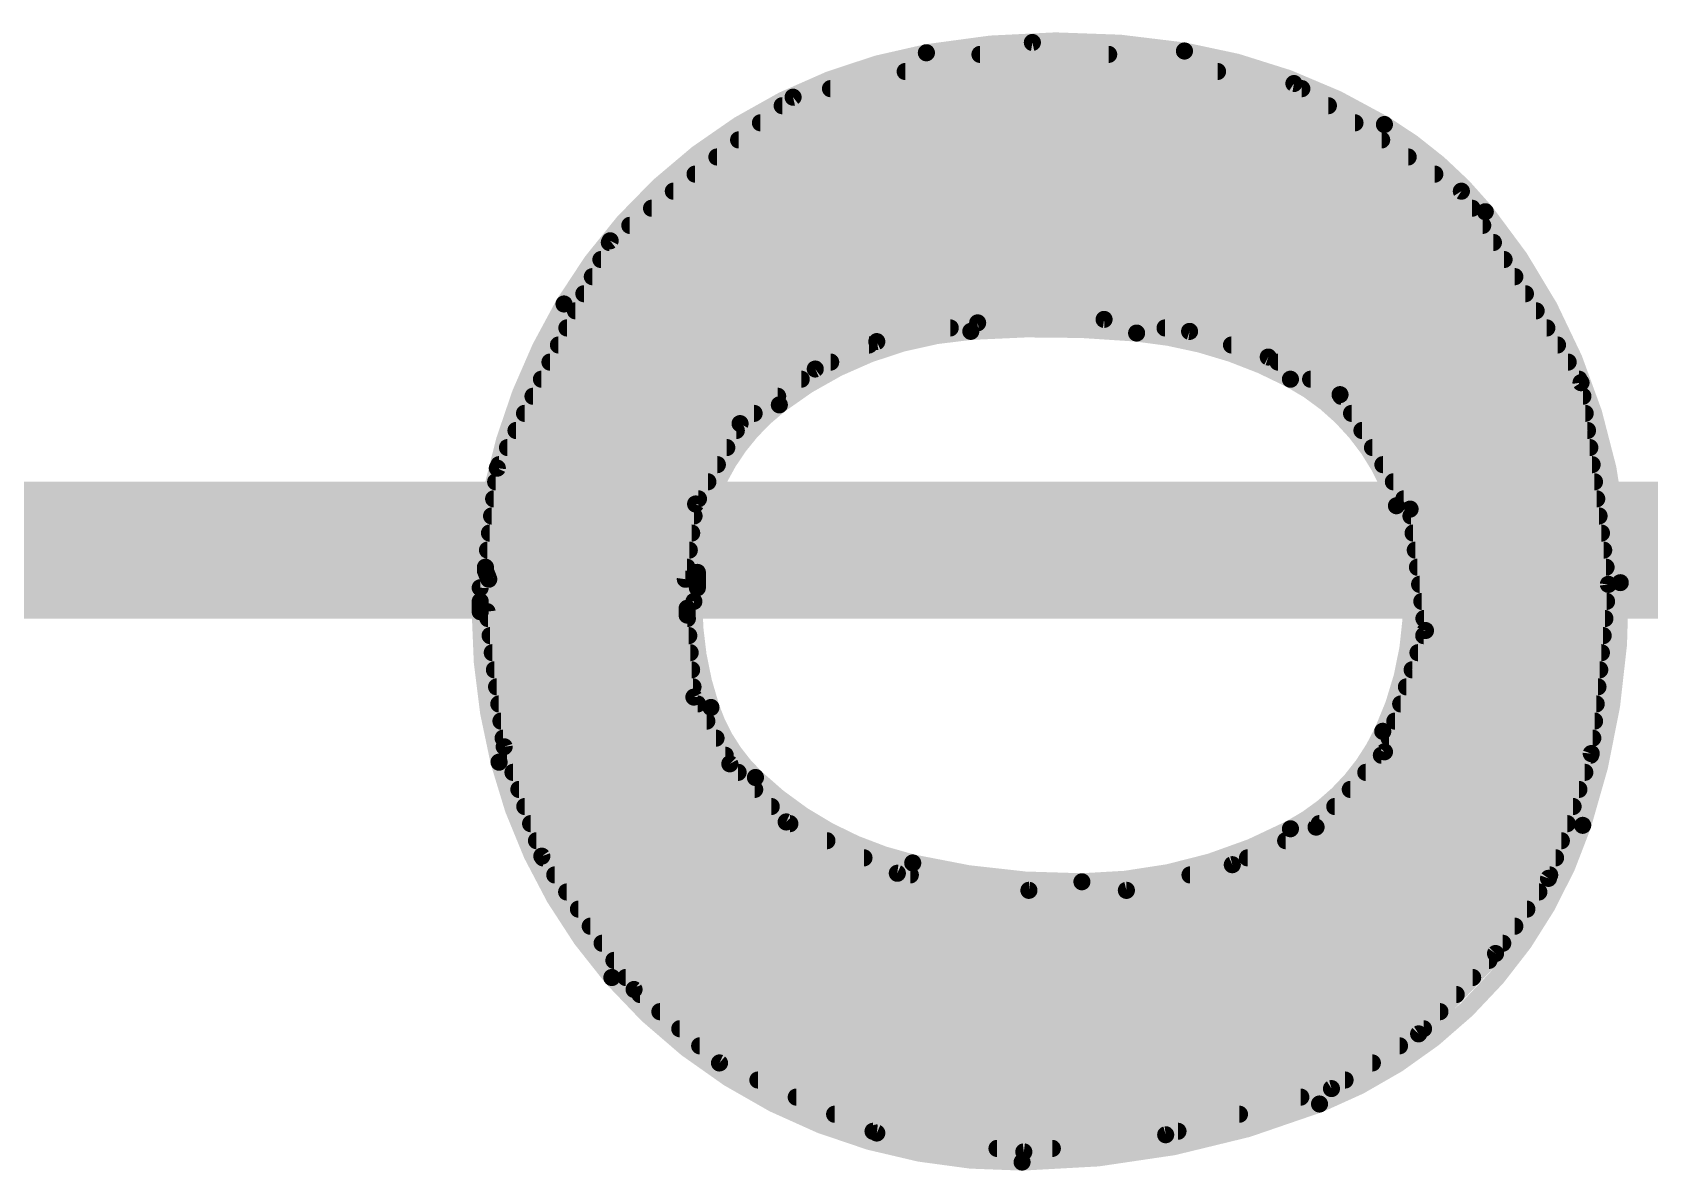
# Model space of a CAD drawing. Extents: x -20 to 87, y -17 to 53.
# Drawn here: x 6.627 to 9.03, y 5.428 to 7.119 of the extents above; entities that cross this region are included whole.
import ezdxf

# ---------------------------------------------------------------- set-up
doc = ezdxf.new("R2010")
doc.units = 0
doc.layers.add('21', color=41, linetype='CONTINUOUS')
doc.layers.add('22', color=40, linetype='CONTINUOUS')

msp = doc.modelspace()

# ---------------------------------------------------------------- linework, layer by layer
at = {"layer": '21', "const_width": 0.2032}
msp.add_lwpolyline([(6.08, 6.35), (9.16, 6.35)], dxfattribs=at)
at = {"layer": '22', "const_width": 0.0254}
for points in [[(8.1128, 7.1044), (7.7572, 7.0231)], [(8.5014, 7.0434), (8.1128, 7.1044)], [(8.0349, 7.0866), (8.2262, 7.0866)], [(7.9238, 7.0612), (8.388, 7.0612)], [(7.8128, 7.0358), (8.5132, 7.0358)], [(8.7503, 6.8834), (8.5014, 7.0434)], [(7.7572, 7.0231), (7.4854, 6.8097)], [(7.741, 7.0104), (8.5527, 7.0104)], [(7.7087, 6.985), (8.5922, 6.985)], [(7.6763, 6.9596), (8.6318, 6.9596)], [(7.644, 6.9342), (8.6713, 6.9342)], [(7.6116, 6.9088), (8.7108, 6.9088)], [(7.5793, 6.8834), (8.7503, 6.8834)], [(8.9281, 6.5989), (8.7503, 6.8834)], [(7.5469, 6.858), (8.7662, 6.858)], [(7.5146, 6.8326), (8.782, 6.8326)], [(7.4854, 6.8097), (7.3177, 6.4719)], [(7.4842, 6.8072), (8.7979, 6.8072)], [(7.4716, 6.7818), (8.8138, 6.7818)], [(7.4589, 6.7564), (8.8297, 6.7564)], [(7.4463, 6.731), (8.8455, 6.731)], [(7.4337, 6.7056), (8.8614, 6.7056)], [(8.0315, 6.6878), (8.2194, 6.6929)], [(8.2194, 6.6929), (8.3464, 6.6751)], [(7.4211, 6.6802), (7.9907, 6.6802)], [(7.8816, 6.6599), (8.0315, 6.6878)], [(8.31, 6.6802), (8.8773, 6.6802)], [(8.3464, 6.6751), (8.4633, 6.637)], [(7.4085, 6.6548), (7.8701, 6.6548)], [(7.7902, 6.6192), (7.8816, 6.6599)], [(8.4087, 6.6548), (8.8932, 6.6548)], [(7.3959, 6.6294), (7.8131, 6.6294)], [(8.4633, 6.637), (8.57, 6.5811)], [(8.4778, 6.6294), (8.909, 6.6294)], [(7.3833, 6.604), (7.7693, 6.604)], [(7.6784, 6.538), (7.7902, 6.6192)], [(8.5263, 6.604), (8.9249, 6.604)], [(8.9687, 6.2992), (8.9281, 6.5989)], [(7.3707, 6.5786), (7.7343, 6.5786)], [(8.57, 6.5811), (8.6741, 6.411)], [(8.5715, 6.5786), (8.9309, 6.5786)], [(7.3581, 6.5532), (7.6993, 6.5532)], [(8.5871, 6.5532), (8.9343, 6.5532)], [(7.3455, 6.5278), (7.6728, 6.5278)], [(7.6124, 6.4186), (7.6784, 6.538)], [(8.6026, 6.5278), (8.9377, 6.5278)], [(7.3328, 6.5024), (7.6587, 6.5024)], [(8.6182, 6.5024), (8.9412, 6.5024)], [(7.3202, 6.477), (7.6447, 6.477)], [(8.6337, 6.477), (8.9446, 6.477)], [(7.3177, 6.4719), (7.3, 6.3246)], [(7.3153, 6.4516), (7.6306, 6.4516)], [(8.6493, 6.4516), (8.9481, 6.4516)], [(7.3122, 6.4262), (7.6166, 6.4262)], [(7.5971, 6.3068), (7.6124, 6.4186)], [(8.6648, 6.4262), (8.9515, 6.4262)], [(8.6741, 6.411), (8.697, 6.2306)], [(7.3092, 6.4008), (7.61, 6.4008)], [(8.6754, 6.4008), (8.9549, 6.4008)], [(7.3061, 6.3754), (7.6065, 6.3754)], [(8.6786, 6.3754), (8.9584, 6.3754)], [(7.3031, 6.35), (7.603, 6.35)], [(8.6818, 6.35), (8.9618, 6.35)], [(7.3, 6.3246), (7.3, 6.3195)], [(7.3, 6.3246), (7.5995, 6.3246)], [(7.3, 6.3195), (7.305, 6.3068)], [(7.6149, 6.2941), (7.6149, 6.317)], [(8.6851, 6.3246), (8.9653, 6.3246)], [(7.2923, 6.2941), (7.6149, 6.2941)], [(7.305, 6.3068), (7.5971, 6.3068)], [(8.6883, 6.2992), (8.9687, 6.2992)], [(8.9433, 6.0477), (8.9687, 6.2992)], [(7.6098, 6.2738), (7.2923, 6.2738)], [(7.2923, 6.2738), (7.2923, 6.2586)], [(7.5997, 6.2636), (7.3025, 6.2586)], [(7.5997, 6.2535), (7.5997, 6.2636)], [(8.6915, 6.2738), (8.9661, 6.2738)], [(7.3025, 6.2586), (7.3279, 6.0579)], [(7.3038, 6.2484), (7.6001, 6.2484)], [(7.6098, 6.1316), (7.5997, 6.2535)], [(8.6947, 6.2484), (8.9636, 6.2484)], [(7.307, 6.223), (7.6022, 6.223)], [(8.697, 6.2306), (8.636, 6.0503)], [(8.6944, 6.223), (8.961, 6.223)], [(7.3102, 6.1976), (7.6043, 6.1976)], [(8.6858, 6.1976), (8.9584, 6.1976)], [(7.3134, 6.1722), (7.6064, 6.1722)], [(8.6772, 6.1722), (8.9559, 6.1722)], [(7.3166, 6.1468), (7.6085, 6.1468)], [(8.6687, 6.1468), (8.9533, 6.1468)], [(7.3199, 6.1214), (7.6153, 6.1214)], [(7.6632, 6.0325), (7.6098, 6.1316)], [(8.6601, 6.1214), (8.9507, 6.1214)], [(7.3231, 6.096), (7.629, 6.096)], [(8.6515, 6.096), (8.9482, 6.096)], [(7.3263, 6.0706), (7.6427, 6.0706)], [(8.6429, 6.0706), (8.9456, 6.0706)], [(7.3279, 6.0579), (7.3838, 5.8953)], [(7.3323, 6.0452), (7.6564, 6.0452)], [(8.636, 6.0503), (8.5344, 5.9385)], [(8.6314, 6.0452), (8.9424, 6.0452)], [(8.8798, 5.8623), (8.9433, 6.0477)], [(7.341, 6.0198), (7.6755, 6.0198)], [(7.747, 5.9461), (7.6632, 6.0325)], [(8.6083, 6.0198), (8.9337, 6.0198)], [(7.3497, 5.9944), (7.7002, 5.9944)], [(8.5852, 5.9944), (8.925, 5.9944)], [(7.3585, 5.969), (7.7248, 5.969)], [(8.5621, 5.969), (8.9163, 5.969)], [(7.3672, 5.9436), (7.7524, 5.9436)], [(7.9121, 5.8699), (7.747, 5.9461)], [(8.5344, 5.9385), (8.4099, 5.8826)], [(8.539, 5.9436), (8.9076, 5.9436)], [(7.3759, 5.9182), (7.8075, 5.9182)], [(8.4892, 5.9182), (8.8989, 5.9182)], [(7.3838, 5.8953), (7.5209, 5.6972)], [(7.3855, 5.8928), (7.8625, 5.8928)], [(8.4099, 5.8826), (8.2525, 5.8445)], [(8.4326, 5.8928), (8.8902, 5.8928)], [(7.4031, 5.8674), (7.9314, 5.8674)], [(8.1077, 5.8445), (7.9121, 5.8699)], [(8.3471, 5.8674), (8.8815, 5.8674)], [(8.8011, 5.7506), (8.8798, 5.8623)], [(7.4207, 5.842), (8.8655, 5.842)], [(8.2525, 5.8445), (8.1077, 5.8445)], [(7.4383, 5.8166), (8.8476, 5.8166)], [(7.4558, 5.7912), (8.8297, 5.7912)], [(7.4734, 5.7658), (8.8118, 5.7658)], [(7.491, 5.7404), (8.7913, 5.7404)], [(8.6868, 5.6312), (8.8011, 5.7506)], [(7.5086, 5.715), (8.767, 5.715)], [(7.5209, 5.6972), (7.6479, 5.588)], [(7.5297, 5.6896), (8.7427, 5.6896)], [(7.5593, 5.6642), (8.7184, 5.6642)], [(7.5888, 5.6388), (8.6941, 5.6388)], [(7.6184, 5.6134), (8.6584, 5.6134)], [(8.5573, 5.5499), (8.6868, 5.6312)], [(7.6479, 5.588), (7.8816, 5.4839)], [(7.6479, 5.588), (8.618, 5.588)], [(7.7049, 5.5626), (8.5775, 5.5626)], [(8.3109, 5.4813), (8.5573, 5.5499)], [(7.7619, 5.5372), (8.5117, 5.5372)], [(7.819, 5.5118), (8.4205, 5.5118)], [(7.876, 5.4864), (8.3292, 5.4864)], [(7.8816, 5.4839), (8.1001, 5.4559)], [(8.1001, 5.4559), (8.3109, 5.4813)], [(8.0603, 5.461), (8.1424, 5.461)]]:
    msp.add_lwpolyline(points, dxfattribs=at)
at = {"layer": '22'}
for points, const_width in [([(8.3388, 7.0917, 0.0851), (7.9553, 7.0891)], 0.0254), ([(8.1138, 7.1107, 1), (8.1118, 7.0981)], 0.0127), ([(8.1142, 7.0982, 1), (8.1114, 7.1106)], 0.0127), ([(7.9553, 7.0891, 0.2183), (7.4168, 6.7158)], 0.0254), ([(7.9542, 7.0954, 1), (7.9564, 7.0828)], 0.0127), ([(7.9564, 7.0828, 1), (7.9542, 7.0954)], 0.0127), ([(8.0349, 7.093, 1), (8.0349, 7.0803)], 0.0127), ([(8.2262, 7.0803, 1), (8.2262, 7.093)], 0.0127), ([(8.636, 6.9825, 0.0949), (8.3388, 7.0917)], 0.0254), ([(8.3398, 7.098, 1), (8.3378, 7.0854)], 0.0127), ([(8.3378, 7.0854, 1), (8.3398, 7.098)], 0.0127), ([(7.9238, 7.0676, 1), (7.9238, 7.0549)], 0.0127), ([(8.388, 7.0549, 1), (8.388, 7.0676)], 0.0127), ([(7.8128, 7.0422, 1), (7.8128, 7.0294)], 0.0127), ([(8.5048, 7.0487, 1), (8.498, 7.0381)], 0.0127), ([(8.5004, 7.0371, 1), (8.5024, 7.0497)], 0.0127), ([(8.5132, 7.0294, 1), (8.5132, 7.0422)], 0.0127), ([(7.741, 7.0168, 1), (7.741, 7.0041)], 0.0127), ([(7.7558, 7.0293, 1), (7.7586, 7.0169)], 0.0127), ([(7.7611, 7.0181, 1), (7.7533, 7.0281)], 0.0127), ([(8.5527, 7.0041, 1), (8.5527, 7.0168)], 0.0127), ([(7.7087, 6.9914, 1), (7.7087, 6.9787)], 0.0127), ([(8.5922, 6.9787, 1), (8.5922, 6.9914)], 0.0127), ([(8.7859, 6.8529, 0.0859), (8.636, 6.9825)], 0.0254), ([(8.6393, 6.9879, 1), (8.6327, 6.9771)], 0.0127), ([(8.6327, 6.9771, 1), (8.6393, 6.9879)], 0.0127), ([(7.6763, 6.966, 1), (7.6763, 6.9532)], 0.0127), ([(8.6318, 6.9532, 1), (8.6318, 6.966)], 0.0127), ([(7.644, 6.9406, 1), (7.644, 6.9279)], 0.0127), ([(8.6713, 6.9279, 1), (8.6713, 6.9406)], 0.0127), ([(7.6116, 6.9152, 1), (7.6116, 6.9024)], 0.0127), ([(8.7108, 6.9024, 1), (8.7108, 6.9152)], 0.0127), ([(7.5793, 6.8898, 1), (7.5793, 6.877)], 0.0127), ([(8.7557, 6.8868, 1), (8.7449, 6.88)], 0.0127), ([(8.7469, 6.8781, 1), (8.7537, 6.8887)], 0.0127), ([(8.7503, 6.877, 1), (8.7503, 6.8898)], 0.0127), ([(7.5469, 6.8644, 1), (7.5469, 6.8517)], 0.0127), ([(8.7662, 6.8517, 1), (8.7662, 6.8644)], 0.0127), ([(8.9865, 6.3017, 0.1703), (8.7859, 6.8529)], 0.0254), ([(8.7908, 6.8569, 1), (8.781, 6.8489)], 0.0127), ([(8.781, 6.8489, 1), (8.7908, 6.8569)], 0.0127), ([(7.5146, 6.839, 1), (7.5146, 6.8262)], 0.0127), ([(8.782, 6.8262, 1), (8.782, 6.839)], 0.0127), ([(7.4842, 6.8136, 1), (7.4842, 6.8008)], 0.0127), ([(7.4815, 6.8147, 1), (7.4893, 6.8047)], 0.0127), ([(7.4911, 6.8069, 1), (7.4797, 6.8125)], 0.0127), ([(8.7979, 6.8008, 1), (8.7979, 6.8136)], 0.0127), ([(7.4716, 6.7882, 1), (7.4716, 6.7755)], 0.0127), ([(8.8138, 6.7755, 1), (8.8138, 6.7882)], 0.0127), ([(7.4589, 6.7628, 1), (7.4589, 6.75)], 0.0127), ([(8.8297, 6.75, 1), (8.8297, 6.7628)], 0.0127), ([(7.4463, 6.7374, 1), (7.4463, 6.7247)], 0.0127), ([(8.8455, 6.7247, 1), (8.8455, 6.7374)], 0.0127), ([(7.4168, 6.7158, 0.1246), (7.2923, 6.2941)], 0.0254), ([(7.4113, 6.719, 1), (7.4223, 6.7126)], 0.0127), ([(7.4223, 6.7126, 1), (7.4113, 6.719)], 0.0127), ([(7.4337, 6.712, 1), (7.4337, 6.6993)], 0.0127), ([(8.2203, 6.6992, 1), (8.2185, 6.6866)], 0.0127), ([(8.2196, 6.6866, 1), (8.2192, 6.6992)], 0.0127), ([(8.8614, 6.6993, 1), (8.8614, 6.712)], 0.0127), ([(7.4211, 6.6866, 1), (7.4211, 6.6738)], 0.0127), ([(8.0213, 6.6751, 0.1478), (7.7368, 6.5659)], 0.0254), ([(7.9907, 6.6738, 1), (7.9907, 6.6866)], 0.0127), ([(8.2677, 6.6726, 0.0416), (8.0213, 6.6751)], 0.0254), ([(8.0208, 6.6814, 1), (8.0218, 6.6688)], 0.0127), ([(8.0218, 6.6688, 1), (8.0208, 6.6814)], 0.0127), ([(8.0313, 6.6941, 1), (8.0317, 6.6815)], 0.0127), ([(8.0327, 6.6816, 1), (8.0303, 6.694)], 0.0127), ([(8.4963, 6.604, 0.0995), (8.2677, 6.6726)], 0.0254), ([(8.2683, 6.6789, 1), (8.2671, 6.6663)], 0.0127), ([(8.2671, 6.6663, 1), (8.2683, 6.6789)], 0.0127), ([(8.31, 6.6866, 1), (8.31, 6.6738)], 0.0127), ([(8.3484, 6.6811, 1), (8.3444, 6.6691)], 0.0127), ([(8.3455, 6.6688, 1), (8.3473, 6.6814)], 0.0127), ([(8.8773, 6.6738, 1), (8.8773, 6.6866)], 0.0127), ([(7.4085, 6.6612, 1), (7.4085, 6.6485)], 0.0127), ([(7.8701, 6.6485, 1), (7.8701, 6.6612)], 0.0127), ([(7.8804, 6.6661, 1), (7.8828, 6.6537)], 0.0127), ([(7.8842, 6.6541, 1), (7.879, 6.6657)], 0.0127), ([(8.4087, 6.6612, 1), (8.4087, 6.6485)], 0.0127), ([(8.8932, 6.6485, 1), (8.8932, 6.6612)], 0.0127), ([(7.3959, 6.6358, 1), (7.3959, 6.6231)], 0.0127), ([(7.8131, 6.6231, 1), (7.8131, 6.6358)], 0.0127), ([(8.4662, 6.6426, 1), (8.4604, 6.6314)], 0.0127), ([(8.4613, 6.631, 1), (8.4653, 6.643)], 0.0127), ([(8.4778, 6.6358, 1), (8.4778, 6.6231)], 0.0127), ([(8.909, 6.6231, 1), (8.909, 6.6358)], 0.0127), ([(7.3833, 6.6104, 1), (7.3833, 6.5976)], 0.0127), ([(7.7693, 6.5976, 1), (7.7693, 6.6104)], 0.0127), ([(7.7876, 6.625, 1), (7.7928, 6.6134)], 0.0127), ([(7.7939, 6.6141, 1), (7.7865, 6.6243)], 0.0127), ([(8.6538, 6.416, 0.1942), (8.4963, 6.604)], 0.0254), ([(8.4993, 6.6096, 1), (8.4933, 6.5984)], 0.0127), ([(8.4933, 6.5984, 1), (8.4993, 6.6096)], 0.0127), ([(8.5263, 6.6104, 1), (8.5263, 6.5976)], 0.0127), ([(8.9344, 6.5998, 1), (8.9218, 6.598)], 0.0127), ([(8.9249, 6.5976, 1), (8.9249, 6.6104)], 0.0127), ([(7.3707, 6.585, 1), (7.3707, 6.5723)], 0.0127), ([(7.7343, 6.5723, 1), (7.7343, 6.585)], 0.0127), ([(8.5754, 6.5844, 1), (8.5646, 6.5778)], 0.0127), ([(8.5715, 6.585, 1), (8.5715, 6.5723)], 0.0127), ([(8.5671, 6.5755, 1), (8.5729, 6.5867)], 0.0127), ([(8.9227, 6.5955, 1), (8.9335, 6.6023)], 0.0127), ([(8.9309, 6.5723, 1), (8.9309, 6.585)], 0.0127), ([(7.3581, 6.5596, 1), (7.3581, 6.5469)], 0.0127), ([(7.7368, 6.5659, 0.2316), (7.6149, 6.317)], 0.0254), ([(7.6993, 6.5469, 1), (7.6993, 6.5596)], 0.0127), ([(7.7329, 6.5709, 1), (7.7407, 6.5609)], 0.0127), ([(7.7407, 6.5609, 1), (7.7329, 6.5709)], 0.0127), ([(8.5871, 6.5596, 1), (8.5871, 6.5469)], 0.0127), ([(8.9343, 6.5469, 1), (8.9343, 6.5596)], 0.0127), ([(7.3455, 6.5342, 1), (7.3455, 6.5214)], 0.0127), ([(7.6747, 6.5431, 1), (7.6821, 6.5329)], 0.0127), ([(7.684, 6.5349, 1), (7.6728, 6.5411)], 0.0127), ([(7.6728, 6.5214, 1), (7.6728, 6.5342)], 0.0127), ([(8.6026, 6.5342, 1), (8.6026, 6.5214)], 0.0127), ([(8.9377, 6.5214, 1), (8.9377, 6.5342)], 0.0127), ([(7.3328, 6.5088, 1), (7.3328, 6.4961)], 0.0127), ([(7.6587, 6.4961, 1), (7.6587, 6.5088)], 0.0127), ([(8.6182, 6.5088, 1), (8.6182, 6.4961)], 0.0127), ([(8.9412, 6.4961, 1), (8.9412, 6.5088)], 0.0127), ([(7.3202, 6.4834, 1), (7.3202, 6.4707)], 0.0127), ([(7.6447, 6.4707, 1), (7.6447, 6.4834)], 0.0127), ([(8.6337, 6.4834, 1), (8.6337, 6.4707)], 0.0127), ([(8.9446, 6.4707, 1), (8.9446, 6.4834)], 0.0127), ([(7.324, 6.4711, 1), (7.3114, 6.4727)], 0.0127), ([(7.312, 6.4747, 1), (7.3234, 6.4691)], 0.0127), ([(7.3153, 6.458, 1), (7.3153, 6.4452)], 0.0127), ([(7.6306, 6.4452, 1), (7.6306, 6.458)], 0.0127), ([(8.6493, 6.458, 1), (8.6493, 6.4452)], 0.0127), ([(8.9481, 6.4452, 1), (8.9481, 6.458)], 0.0127), ([(7.3122, 6.4326, 1), (7.3122, 6.4199)], 0.0127), ([(7.6068, 6.4217, 1), (7.618, 6.4155)], 0.0127), ([(7.6187, 6.4177, 1), (7.6061, 6.4195)], 0.0127), ([(7.6166, 6.4199, 1), (7.6166, 6.4326)], 0.0127), ([(8.6335, 6.0808, 0.1897), (8.6538, 6.416)], 0.0254), ([(8.6598, 6.418, 1), (8.6478, 6.414)], 0.0127), ([(8.6478, 6.414, 1), (8.6598, 6.418)], 0.0127), ([(8.6648, 6.4326, 1), (8.6648, 6.4199)], 0.0127), ([(8.6804, 6.4118, 1), (8.6678, 6.4102)], 0.0127), ([(8.6687, 6.4077, 1), (8.6795, 6.4143)], 0.0127), ([(8.9515, 6.4199, 1), (8.9515, 6.4326)], 0.0127), ([(7.3092, 6.4072, 1), (7.3092, 6.3944)], 0.0127), ([(7.61, 6.3944, 1), (7.61, 6.4072)], 0.0127), ([(8.6754, 6.4072, 1), (8.6754, 6.3944)], 0.0127), ([(8.9549, 6.3944, 1), (8.9549, 6.4072)], 0.0127), ([(7.3061, 6.3818, 1), (7.3061, 6.369)], 0.0127), ([(7.6065, 6.369, 1), (7.6065, 6.3818)], 0.0127), ([(8.6786, 6.3818, 1), (8.6786, 6.369)], 0.0127), ([(8.9584, 6.369, 1), (8.9584, 6.3818)], 0.0127), ([(7.3031, 6.3564, 1), (7.3031, 6.3437)], 0.0127), ([(7.603, 6.3437, 1), (7.603, 6.3564)], 0.0127), ([(8.6818, 6.3564, 1), (8.6818, 6.3437)], 0.0127), ([(8.9618, 6.3437, 1), (8.9618, 6.3564)], 0.0127), ([(7.3, 6.331, 1), (7.3, 6.3182)], 0.0127), ([(7.3059, 6.3218, 1), (7.2941, 6.3172)], 0.0127), ([(7.2937, 6.3254, 1), (7.3063, 6.3238)], 0.0127), ([(7.3064, 6.3246, 1), (7.2937, 6.3246)], 0.0127), ([(7.2937, 6.3195, 1), (7.3064, 6.3195)], 0.0127), ([(7.5995, 6.3182, 1), (7.5995, 6.331)], 0.0127), ([(7.6213, 6.317, 1), (7.6086, 6.317)], 0.0127), ([(7.6086, 6.317, 1), (7.6212, 6.317)], 0.0127), ([(8.6851, 6.331, 1), (8.6851, 6.3182)], 0.0127), ([(8.9653, 6.3182, 1), (8.9653, 6.331)], 0.0127), ([(7.2923, 6.3005, 1), (7.2923, 6.2877)], 0.0127), ([(7.286, 6.2943, 1), (7.2986, 6.2939)], 0.0127), ([(7.305, 6.3132, 1), (7.305, 6.3004)], 0.0127), ([(7.2991, 6.3045, 1), (7.3109, 6.3091)], 0.0127), ([(7.5908, 6.3077, 1), (7.6034, 6.3059)], 0.0127), ([(7.5971, 6.3004, 1), (7.5971, 6.3132)], 0.0127), ([(7.6086, 6.2941, 1), (7.6213, 6.2941)], 0.0127), ([(7.6149, 6.2877, 1), (7.6149, 6.3005)], 0.0127), ([(8.6883, 6.3056, 1), (8.6883, 6.2928)], 0.0127), ([(8.9306, 5.9411, 0.083), (8.9865, 6.3017)], 0.0254), ([(8.975, 6.2986, 1), (8.9624, 6.2998)], 0.0127), ([(8.9624, 6.2983, 1), (8.975, 6.3001)], 0.0127), ([(8.9687, 6.2928, 1), (8.9687, 6.3056)], 0.0127), ([(8.9928, 6.3018, 1), (8.9802, 6.3016)], 0.0127), ([(8.9802, 6.3016, 1), (8.9928, 6.3018)], 0.0127), ([(7.2987, 6.2738, 1), (7.2859, 6.2738)], 0.0127), ([(7.2923, 6.2802, 1), (7.2923, 6.2675)], 0.0127), ([(7.6061, 6.2636, 1), (7.5934, 6.2636)], 0.0127), ([(7.5998, 6.2573, 1), (7.5996, 6.2699)], 0.0127), ([(7.6098, 6.2738, 0.0828), (7.6352, 6.1163)], 0.0254), ([(7.6161, 6.2738, 1), (7.6035, 6.2738)], 0.0127), ([(7.6098, 6.2675, 1), (7.6098, 6.2802)], 0.0127), ([(8.6915, 6.2802, 1), (8.6915, 6.2675)], 0.0127), ([(8.9661, 6.2675, 1), (8.9661, 6.2802)], 0.0127), ([(7.2859, 6.2586, 1), (7.2987, 6.2586)], 0.0127), ([(7.2923, 6.2586, 0.0624), (7.3203, 6.035)], 0.0254), ([(7.2986, 6.2586, 1), (7.286, 6.2586)], 0.0127), ([(7.3088, 6.2594, 1), (7.2962, 6.2578)], 0.0127), ([(7.3024, 6.2649, 1), (7.3026, 6.2523)], 0.0127), ([(7.3038, 6.2548, 1), (7.3038, 6.242)], 0.0127), ([(7.606, 6.254, 1), (7.5934, 6.253)], 0.0127), ([(7.5934, 6.2535, 1), (7.6061, 6.2535)], 0.0127), ([(7.6001, 6.242, 1), (7.6001, 6.2548)], 0.0127), ([(8.6947, 6.2548, 1), (8.6947, 6.242)], 0.0127), ([(8.9636, 6.242, 1), (8.9636, 6.2548)], 0.0127), ([(7.307, 6.2294, 1), (7.307, 6.2166)], 0.0127), ([(7.6022, 6.2166, 1), (7.6022, 6.2294)], 0.0127), ([(8.6944, 6.2294, 1), (8.6944, 6.2166)], 0.0127), ([(8.6907, 6.2298, 1), (8.7033, 6.2314)], 0.0127), ([(8.703, 6.2286, 1), (8.691, 6.2326)], 0.0127), ([(8.961, 6.2166, 1), (8.961, 6.2294)], 0.0127), ([(7.3102, 6.204, 1), (7.3102, 6.1913)], 0.0127), ([(7.6043, 6.1913, 1), (7.6043, 6.204)], 0.0127), ([(8.6858, 6.204, 1), (8.6858, 6.1913)], 0.0127), ([(8.9584, 6.1913, 1), (8.9584, 6.204)], 0.0127), ([(7.3134, 6.1786, 1), (7.3134, 6.1658)], 0.0127), ([(7.6064, 6.1658, 1), (7.6064, 6.1786)], 0.0127), ([(8.6772, 6.1786, 1), (8.6772, 6.1658)], 0.0127), ([(8.9559, 6.1658, 1), (8.9559, 6.1786)], 0.0127), ([(7.3166, 6.1532, 1), (7.3166, 6.1405)], 0.0127), ([(7.6085, 6.1405, 1), (7.6085, 6.1532)], 0.0127), ([(8.6687, 6.1532, 1), (8.6687, 6.1405)], 0.0127), ([(8.9533, 6.1405, 1), (8.9533, 6.1532)], 0.0127), ([(7.3199, 6.1278, 1), (7.3199, 6.1151)], 0.0127), ([(7.6154, 6.1346, 1), (7.6042, 6.1286)], 0.0127), ([(7.6035, 6.1311, 1), (7.6161, 6.1321)], 0.0127), ([(7.6153, 6.1151, 1), (7.6153, 6.1278)], 0.0127), ([(7.6352, 6.1163, 0.1209), (7.7013, 6.0122)], 0.0254), ([(7.6412, 6.1183, 1), (7.6292, 6.1143)], 0.0127), ([(8.6601, 6.1278, 1), (8.6601, 6.1151)], 0.0127), ([(8.9507, 6.1151, 1), (8.9507, 6.1278)], 0.0127), ([(7.3231, 6.1024, 1), (7.3231, 6.0896)], 0.0127), ([(7.629, 6.0896, 1), (7.629, 6.1024)], 0.0127), ([(7.6292, 6.1143, 1), (7.6412, 6.1183)], 0.0127), ([(8.6515, 6.1024, 1), (8.6515, 6.0896)], 0.0127), ([(8.9482, 6.0896, 1), (8.9482, 6.1024)], 0.0127), ([(7.3263, 6.077, 1), (7.3263, 6.0643)], 0.0127), ([(7.6427, 6.0643, 1), (7.6427, 6.077)], 0.0127), ([(8.4963, 5.936, 0.1633), (8.6335, 6.0808)], 0.0254), ([(8.6277, 6.0835, 1), (8.6393, 6.0781)], 0.0127), ([(8.6393, 6.0781, 1), (8.6277, 6.0835)], 0.0127), ([(8.6429, 6.077, 1), (8.6429, 6.0643)], 0.0127), ([(8.9456, 6.0643, 1), (8.9456, 6.077)], 0.0127), ([(7.3339, 6.06, 1), (7.3219, 6.0558)], 0.0127), ([(7.3216, 6.0571, 1), (7.3342, 6.0587)], 0.0127), ([(7.3323, 6.0516, 1), (7.3323, 6.0389)], 0.0127), ([(7.6564, 6.0389, 1), (7.6564, 6.0516)], 0.0127), ([(8.6314, 6.0516, 1), (8.6314, 6.0389)], 0.0127), ([(8.63, 6.0523, 1), (8.642, 6.0483)], 0.0127), ([(8.6407, 6.046, 1), (8.6313, 6.0546)], 0.0127), ([(8.9493, 6.0456, 1), (8.9373, 6.0498)], 0.0127), ([(8.9424, 6.0389, 1), (8.9424, 6.0516)], 0.0127), ([(7.3265, 6.0366, 1), (7.3141, 6.0334)], 0.0127), ([(7.3203, 6.035, 0.1172), (7.4879, 5.715)], 0.0254), ([(7.3141, 6.0334, 1), (7.3265, 6.0366)], 0.0127), ([(7.341, 6.0262, 1), (7.341, 6.0134)], 0.0127), ([(7.6678, 6.0369, 1), (7.6586, 6.0281)], 0.0127), ([(7.6576, 6.0295, 1), (7.6688, 6.0355)], 0.0127), ([(7.6755, 6.0134, 1), (7.6755, 6.0262)], 0.0127), ([(8.6083, 6.0262, 1), (8.6083, 6.0134)], 0.0127), ([(8.9337, 6.0134, 1), (8.9337, 6.0262)], 0.0127), ([(8.937, 6.0483, 1), (8.9496, 6.0471)], 0.0127), ([(7.7013, 6.0122, 0.1342), (7.935, 5.8852)], 0.0254), ([(7.7057, 6.0168, 1), (7.6969, 6.0076)], 0.0127), ([(7.6969, 6.0076, 1), (7.7057, 6.0168)], 0.0127), ([(7.3497, 6.0008, 1), (7.3497, 5.9881)], 0.0127), ([(7.7002, 5.9881, 1), (7.7002, 6.0008)], 0.0127), ([(8.5852, 6.0008, 1), (8.5852, 5.9881)], 0.0127), ([(8.925, 5.9881, 1), (8.925, 6.0008)], 0.0127), ([(7.3585, 5.9754, 1), (7.3585, 5.9627)], 0.0127), ([(7.7248, 5.9627, 1), (7.7248, 5.9754)], 0.0127), ([(8.5621, 5.9754, 1), (8.5621, 5.9627)], 0.0127), ([(8.9163, 5.9627, 1), (8.9163, 5.9754)], 0.0127), ([(7.3672, 5.95, 1), (7.3672, 5.9372)], 0.0127), ([(7.7497, 5.9519, 1), (7.7443, 5.9403)], 0.0127), ([(7.7424, 5.9417, 1), (7.7516, 5.9505)], 0.0127), ([(7.7524, 5.9372, 1), (7.7524, 5.95)], 0.0127), ([(8.1864, 5.8572, 0.1204), (8.4963, 5.936)], 0.0254), ([(8.4933, 5.9416, 1), (8.4993, 5.9304)], 0.0127), ([(8.4993, 5.9304, 1), (8.4933, 5.9416)], 0.0127), ([(8.5297, 5.9428, 1), (8.5391, 5.9342)], 0.0127), ([(8.537, 5.9327, 1), (8.5318, 5.9443)], 0.0127), ([(8.539, 5.95, 1), (8.539, 5.9372)], 0.0127), ([(8.5395, 5.527, 0.2224), (8.9306, 5.9411)], 0.0254), ([(8.9076, 5.9372, 1), (8.9076, 5.95)], 0.0127), ([(8.9246, 5.9431, 1), (8.9366, 5.9391)], 0.0127), ([(8.9366, 5.9391, 1), (8.9246, 5.9431)], 0.0127), ([(7.3759, 5.9246, 1), (7.3759, 5.9119)], 0.0127), ([(7.8075, 5.9119, 1), (7.8075, 5.9246)], 0.0127), ([(8.4892, 5.9246, 1), (8.4892, 5.9119)], 0.0127), ([(8.8989, 5.9119, 1), (8.8989, 5.9246)], 0.0127), ([(7.389, 5.8989, 1), (7.3786, 5.8917)], 0.0127), ([(7.3778, 5.8932, 1), (7.3898, 5.8974)], 0.0127), ([(7.3855, 5.8992, 1), (7.3855, 5.8864)], 0.0127), ([(7.8625, 5.8864, 1), (7.8625, 5.8992)], 0.0127), ([(7.935, 5.8852, 0.0602), (8.1864, 5.8572)], 0.0254), ([(7.9365, 5.8914, 1), (7.9335, 5.879)], 0.0127), ([(7.9335, 5.879, 1), (7.9365, 5.8914)], 0.0127), ([(8.4073, 5.8884, 1), (8.4125, 5.8768)], 0.0127), ([(8.4114, 5.8764, 1), (8.4084, 5.8888)], 0.0127), ([(8.4326, 5.8992, 1), (8.4326, 5.8864)], 0.0127), ([(8.8902, 5.8864, 1), (8.8902, 5.8992)], 0.0127), ([(7.4031, 5.8738, 1), (7.4031, 5.861)], 0.0127), ([(7.9129, 5.8762, 1), (7.9113, 5.8636)], 0.0127), ([(7.9094, 5.8641, 1), (7.9148, 5.8757)], 0.0127), ([(7.9314, 5.861, 1), (7.9314, 5.8738)], 0.0127), ([(8.1863, 5.8635, 1), (8.1865, 5.8509)], 0.0127), ([(8.1865, 5.8509, 1), (8.1863, 5.8635)], 0.0127), ([(8.3471, 5.8738, 1), (8.3471, 5.861)], 0.0127), ([(8.8738, 5.8644, 1), (8.8858, 5.8602)], 0.0127), ([(8.885, 5.8586, 1), (8.8746, 5.866)], 0.0127), ([(8.8815, 5.861, 1), (8.8815, 5.8738)], 0.0127), ([(7.4207, 5.8484, 1), (7.4207, 5.8357)], 0.0127), ([(8.1077, 5.8509, 1), (8.1077, 5.8381)], 0.0127), ([(8.1069, 5.8382, 1), (8.1085, 5.8508)], 0.0127), ([(8.251, 5.8507, 1), (8.254, 5.8383)], 0.0127), ([(8.2525, 5.8381, 1), (8.2525, 5.8509)], 0.0127), ([(8.8655, 5.8357, 1), (8.8655, 5.8484)], 0.0127), ([(7.4383, 5.823, 1), (7.4383, 5.8102)], 0.0127), ([(8.8476, 5.8102, 1), (8.8476, 5.823)], 0.0127), ([(7.4558, 5.7976, 1), (7.4558, 5.7848)], 0.0127), ([(8.8297, 5.7848, 1), (8.8297, 5.7976)], 0.0127), ([(7.4734, 5.7722, 1), (7.4734, 5.7595)], 0.0127), ([(8.8118, 5.7595, 1), (8.8118, 5.7722)], 0.0127), ([(7.491, 5.7468, 1), (7.491, 5.734)], 0.0127), ([(8.7913, 5.734, 1), (8.7913, 5.7468)], 0.0127), ([(8.7959, 5.7543, 1), (8.8063, 5.7469)], 0.0127), ([(8.8057, 5.7462, 1), (8.7965, 5.755)], 0.0127), ([(7.4879, 5.715, 0.2195), (8.0975, 5.4407)], 0.0254), ([(7.4927, 5.7192, 1), (7.4831, 5.7108)], 0.0127), ([(7.4831, 5.7108, 1), (7.4927, 5.7192)], 0.0127), ([(7.5086, 5.7214, 1), (7.5086, 5.7086)], 0.0127), ([(8.767, 5.7086, 1), (8.767, 5.7214)], 0.0127), ([(7.525, 5.702, 1), (7.5168, 5.6924)], 0.0127), ([(7.5157, 5.6936, 1), (7.5261, 5.7008)], 0.0127), ([(7.5297, 5.696, 1), (7.5297, 5.6833)], 0.0127), ([(8.7427, 5.6833, 1), (8.7427, 5.696)], 0.0127), ([(7.5593, 5.6706, 1), (7.5593, 5.6578)], 0.0127), ([(8.7184, 5.6578, 1), (8.7184, 5.6706)], 0.0127), ([(7.5888, 5.6452, 1), (7.5888, 5.6325)], 0.0127), ([(8.6941, 5.6325, 1), (8.6941, 5.6452)], 0.0127), ([(7.6184, 5.6198, 1), (7.6184, 5.6071)], 0.0127), ([(8.6584, 5.6071, 1), (8.6584, 5.6198)], 0.0127), ([(8.6822, 5.6356, 1), (8.6914, 5.6268)], 0.0127), ([(8.6902, 5.6258, 1), (8.6834, 5.6366)], 0.0127), ([(7.6479, 5.5944, 1), (7.6479, 5.5816)], 0.0127), ([(7.6505, 5.5938, 1), (7.6453, 5.5822)], 0.0127), ([(8.618, 5.5816, 1), (8.618, 5.5944)], 0.0127), ([(7.6438, 5.5832, 1), (7.652, 5.5928)], 0.0127), ([(7.7049, 5.569, 1), (7.7049, 5.5563)], 0.0127), ([(8.5539, 5.5553, 1), (8.5607, 5.5445)], 0.0127), ([(8.559, 5.5438, 1), (8.5556, 5.556)], 0.0127), ([(8.5775, 5.5563, 1), (8.5775, 5.569)], 0.0127), ([(7.7619, 5.5436, 1), (7.7619, 5.5309)], 0.0127), ([(8.0975, 5.4407, 0.092), (8.5395, 5.527)], 0.0254), ([(8.5117, 5.5309, 1), (8.5117, 5.5436)], 0.0127), ([(8.5372, 5.5329, 1), (8.5418, 5.5211)], 0.0127), ([(8.5418, 5.5211, 1), (8.5372, 5.5329)], 0.0127), ([(7.819, 5.5182, 1), (7.819, 5.5054)], 0.0127), ([(8.4205, 5.5054, 1), (8.4205, 5.5182)], 0.0127), ([(7.876, 5.4928, 1), (7.876, 5.4801)], 0.0127), ([(7.8824, 5.4902, 1), (7.8808, 5.4776)], 0.0127), ([(7.879, 5.4781, 1), (7.8842, 5.4897)], 0.0127), ([(8.3092, 5.4874, 1), (8.3126, 5.4752)], 0.0127), ([(8.3117, 5.475, 1), (8.3101, 5.4876)], 0.0127), ([(8.3292, 5.4801, 1), (8.3292, 5.4928)], 0.0127), ([(8.0603, 5.4674, 1), (8.0603, 5.4546)], 0.0127), ([(8.0993, 5.4622, 1), (8.1009, 5.4496)], 0.0127), ([(8.0993, 5.4496, 1), (8.1009, 5.4622)], 0.0127), ([(8.1424, 5.4546, 1), (8.1424, 5.4674)], 0.0127), ([(8.0974, 5.447, 1), (8.0976, 5.4344)], 0.0127), ([(8.0976, 5.4344, 1), (8.0974, 5.447)], 0.0127)]:
    msp.add_lwpolyline(points, format="xyb", dxfattribs=dict(at, const_width=const_width))

doc.saveas('drawing.dxf')
